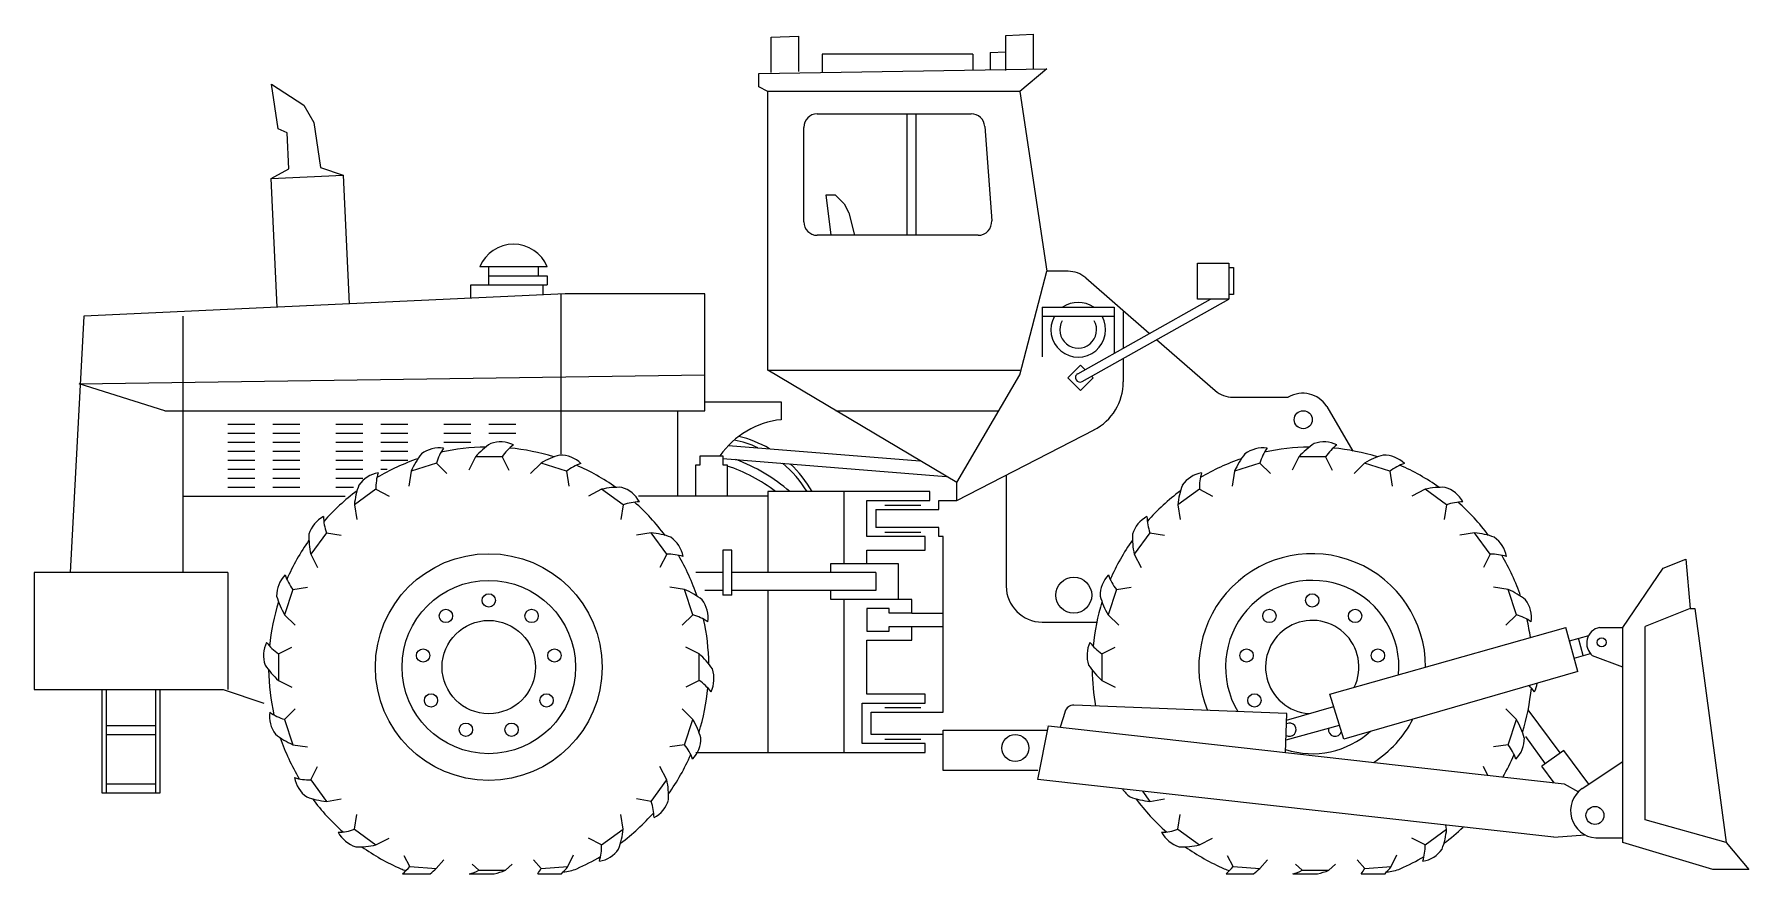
# Model space of a CAD drawing. Header units: millimetres. Extents: x -3260.64 to -3253.02, y 1769.04 to 1772.77.
import ezdxf

# ---------------------------------------------------------------- set-up
doc = ezdxf.new("R2010")
doc.units = ezdxf.units.MM
doc.header["$LTSCALE"] = 10
doc.layers.add('Veículos', color=2, linetype='Continuous')

msp = doc.modelspace()

# ---------------------------------------------------------------- linework, layer by layer
at = {"layer": 'Veículos'}
for p, q in [((-3257.3612, 1772.757), (-3257.2397, 1772.7621)), ((-3257.3612, 1772.6006), (-3257.3612, 1772.757)), ((-3257.2397, 1772.7621), (-3257.2397, 1772.6047)), ((-3256.3185, 1772.7651), (-3256.1969, 1772.7702)), ((-3256.3185, 1772.6087), (-3256.3185, 1772.7651)), ((-3256.1969, 1772.7702), (-3256.1969, 1772.6128)), ((-3257.1342, 1772.6817), (-3257.1342, 1772.6006)), ((-3256.4647, 1772.6817), (-3257.1342, 1772.6817)), ((-3256.4647, 1772.6817), (-3256.4647, 1772.6111)), ((-3256.3876, 1772.6892), (-3256.3185, 1772.6921)), ((-3256.3876, 1772.6892), (-3256.3876, 1772.6123)), ((-3257.4168, 1772.5962), (-3256.1368, 1772.6162)), ((-3257.4168, 1772.5362), (-3257.4168, 1772.5962)), ((-3256.1368, 1772.6162), (-3256.2568, 1772.5162)), ((-3259.5534, 1772.3499), (-3259.5826, 1772.5487)), ((-3259.5826, 1772.5487), (-3259.4381, 1772.4553)), ((-3257.3768, 1772.5162), (-3257.4168, 1772.5362)), ((-3257.3768, 1771.2762), (-3257.3768, 1772.5162)), ((-3256.2568, 1772.5162), (-3257.3768, 1772.5162)), ((-3256.2568, 1772.5162), (-3256.1368, 1771.7162)), ((-3259.4381, 1772.4553), (-3259.3945, 1772.3772)), ((-3257.1568, 1772.4162), (-3256.4724, 1772.4162)), ((-3256.7568, 1771.8762), (-3256.7568, 1772.4162)), ((-3256.7168, 1771.8762), (-3256.7168, 1772.4162)), ((-3259.5125, 1772.3317), (-3259.5534, 1772.3499)), ((-3259.3945, 1772.3772), (-3259.3652, 1772.1784)), ((-3257.2168, 1771.9362), (-3257.2168, 1772.3562)), ((-3256.4126, 1772.3606), (-3256.3815, 1771.9406)), ((-3259.5051, 1772.1719), (-3259.5125, 1772.3317)), ((-3259.5125, 1772.3317), (-3259.5125, 1772.3317)), ((-3259.5832, 1772.1282), (-3259.5051, 1772.1719)), ((-3259.5832, 1772.1282), (-3259.2635, 1772.1431)), ((-3259.5566, 1771.5564), (-3259.5832, 1772.1282)), ((-3259.3652, 1772.1784), (-3259.2635, 1772.1431)), ((-3259.2635, 1772.1431), (-3259.237, 1771.5713)), ((-3257.0943, 1771.8762), (-3257.1168, 1772.0562)), ((-3257.1168, 1772.0562), (-3257.0768, 1772.0562)), ((-3257.0768, 1772.0562), (-3257.0368, 1772.0162)), ((-3257.0368, 1772.0162), (-3257.0168, 1771.9762)), ((-3257.0168, 1771.9762), (-3256.9918, 1771.8762)), ((-3256.4413, 1771.8762), (-3257.1568, 1771.8762)), ((-3258.3568, 1771.7362), (-3258.6568, 1771.7362)), ((-3258.6168, 1771.6562), (-3258.6168, 1771.7362)), ((-3258.3968, 1771.7362), (-3258.3968, 1771.6962)), ((-3255.4672, 1771.5928), (-3255.4672, 1771.7528)), ((-3255.4672, 1771.7528), (-3255.3272, 1771.7528)), ((-3255.3272, 1771.7528), (-3255.3272, 1771.5928)), ((-3255.3272, 1771.7328), (-3255.3072, 1771.7328)), ((-3255.3072, 1771.7328), (-3255.3072, 1771.6128)), ((-3258.6968, 1771.6562), (-3258.3568, 1771.6562)), ((-3258.6968, 1771.5966), (-3258.6968, 1771.6562)), ((-3258.6168, 1771.6962), (-3258.3568, 1771.6962)), ((-3258.3768, 1771.6562), (-3258.3768, 1771.6115)), ((-3258.3568, 1771.6962), (-3258.3568, 1771.6562)), ((-3256.2568, 1771.2562), (-3256.1368, 1771.7162)), ((-3256.0417, 1771.7162), (-3256.1368, 1771.7162)), ((-3255.9629, 1771.6867), (-3255.6812, 1771.4413)), ((-3258.2768, 1771.6162), (-3260.4168, 1771.5162)), ((-3258.2968, 1771.6152), (-3258.2968, 1770.904)), ((-3257.6568, 1771.6162), (-3258.2768, 1771.6162)), ((-3257.6568, 1771.0962), (-3257.6568, 1771.6162)), ((-3255.9991, 1771.2608), (-3255.4082, 1771.5928)), ((-3255.9794, 1771.226), (-3255.3272, 1771.5928)), ((-3255.3272, 1771.5928), (-3255.4672, 1771.5928)), ((-3255.3072, 1771.6128), (-3255.3272, 1771.6128)), ((-3260.4168, 1771.5162), (-3260.4768, 1770.3762)), ((-3259.9768, 1771.5162), (-3259.9768, 1770.3762)), ((-3256.1568, 1771.5562), (-3256.1568, 1771.3362)), ((-3256.1568, 1771.5562), (-3255.8368, 1771.5562)), ((-3256.1568, 1771.5162), (-3255.8368, 1771.5162)), ((-3255.8368, 1771.5562), (-3255.8368, 1771.353)), ((-3255.7968, 1771.5362), (-3255.7968, 1771.3757)), ((-3255.6492, 1771.4134), (-3255.3877, 1771.1857)), ((-3257.3768, 1771.2762), (-3256.2568, 1771.2762)), ((-3256.5368, 1770.7762), (-3257.3768, 1771.2762)), ((-3255.987, 1771.2993), (-3256.0436, 1771.2427)), ((-3255.9669, 1771.2791), (-3255.987, 1771.2993)), ((-3255.7968, 1771.3297), (-3255.7968, 1771.2243)), ((-3260.4368, 1771.2162), (-3257.6568, 1771.2562)), ((-3260.0568, 1771.0962), (-3260.4368, 1771.2162)), ((-3256.5368, 1770.7762), (-3256.2568, 1771.2562)), ((-3256.0436, 1771.2427), (-3255.987, 1771.1861)), ((-3255.987, 1771.1861), (-3255.9304, 1771.2427)), ((-3255.9304, 1771.2427), (-3255.9375, 1771.2498)), ((-3257.6568, 1771.1362), (-3257.3168, 1771.1362)), ((-3257.3168, 1771.1362), (-3257.3168, 1771.0562)), ((-3255.3089, 1771.1562), (-3255.0631, 1771.1562)), ((-3255.0968, 1771.1562), (-3255.0768, 1771.1562)), ((-3260.0568, 1771.0962), (-3257.6568, 1771.0962)), ((-3257.7768, 1770.7162), (-3257.7768, 1771.0962)), ((-3257.0744, 1771.0962), (-3256.3539, 1771.0962)), ((-3254.8922, 1771.1154), (-3254.7768, 1770.9162)), ((-3259.7768, 1771.0362), (-3259.6568, 1771.0362)), ((-3259.7768, 1770.9962), (-3259.6568, 1770.9962)), ((-3259.5768, 1771.0362), (-3259.4568, 1771.0362)), ((-3259.5768, 1770.9962), (-3259.4568, 1770.9962)), ((-3259.2968, 1771.0362), (-3259.1768, 1771.0362)), ((-3259.2968, 1770.9962), (-3259.1768, 1770.9962)), ((-3259.0968, 1771.0362), (-3258.9768, 1771.0362)), ((-3259.0968, 1770.9962), (-3258.9768, 1770.9962)), ((-3258.8168, 1771.0362), (-3258.6968, 1771.0362)), ((-3258.8168, 1770.9962), (-3258.6968, 1770.9962)), ((-3258.6168, 1771.0362), (-3258.4968, 1771.0362)), ((-3258.6168, 1770.9962), (-3258.4968, 1770.9962)), ((-3256.5368, 1770.6962), (-3255.9267, 1771.011)), ((-3259.7768, 1770.9562), (-3259.6568, 1770.9562)), ((-3259.7768, 1770.9162), (-3259.6568, 1770.9162)), ((-3259.5768, 1770.9562), (-3259.4568, 1770.9562)), ((-3259.5768, 1770.9162), (-3259.4568, 1770.9162)), ((-3259.2968, 1770.9562), (-3259.1768, 1770.9562)), ((-3259.2968, 1770.9162), (-3259.1768, 1770.9162)), ((-3259.0968, 1770.9562), (-3258.9768, 1770.9562)), ((-3259.0968, 1770.9162), (-3258.9768, 1770.9162)), ((-3258.8168, 1770.9562), (-3258.6968, 1770.9562)), ((-3258.6761, 1770.8909), (-3258.7057, 1770.8316)), ((-3258.5575, 1770.8909), (-3258.6761, 1770.8909)), ((-3258.5575, 1770.8909), (-3258.5278, 1770.8316)), ((-3257.6768, 1770.8562), (-3257.6768, 1770.8962)), ((-3257.6768, 1770.8962), (-3257.5768, 1770.8962)), ((-3257.5768, 1770.8962), (-3257.5768, 1770.8562)), ((-3257.5513, 1770.9419), (-3256.7002, 1770.8735)), ((-3255.0161, 1770.8909), (-3255.0457, 1770.8316)), ((-3254.8975, 1770.8909), (-3255.0161, 1770.8909)), ((-3254.8975, 1770.8909), (-3254.8678, 1770.8316)), ((-3259.7768, 1770.8762), (-3259.6568, 1770.8762)), ((-3259.7768, 1770.8362), (-3259.6568, 1770.8362)), ((-3259.5768, 1770.8762), (-3259.4568, 1770.8762)), ((-3259.5768, 1770.8362), (-3259.4568, 1770.8362)), ((-3259.2968, 1770.8762), (-3259.1768, 1770.8762)), ((-3259.2968, 1770.8362), (-3259.1768, 1770.8362)), ((-3259.0968, 1770.8762), (-3258.9768, 1770.8762)), ((-3259.0968, 1770.8362), (-3259.0679, 1770.8362)), ((-3258.962, 1770.8269), (-3258.9719, 1770.7613)), ((-3258.8492, 1770.8635), (-3258.962, 1770.8269)), ((-3258.8492, 1770.8635), (-3258.8027, 1770.8163)), ((-3258.3843, 1770.8635), (-3258.4308, 1770.8163)), ((-3258.2715, 1770.8269), (-3258.3843, 1770.8635)), ((-3258.2715, 1770.8269), (-3258.2616, 1770.7613)), ((-3257.6968, 1770.7162), (-3257.6968, 1770.8562)), ((-3257.6968, 1770.8562), (-3257.6768, 1770.8562)), ((-3257.5768, 1770.8838), (-3256.5833, 1770.8039)), ((-3257.5768, 1770.8562), (-3257.5568, 1770.8562)), ((-3257.5568, 1770.8562), (-3257.5568, 1770.7162)), ((-3255.302, 1770.8269), (-3255.3119, 1770.7613)), ((-3255.1892, 1770.8635), (-3255.302, 1770.8269)), ((-3255.1892, 1770.8635), (-3255.1427, 1770.8163)), ((-3254.7243, 1770.8635), (-3254.7708, 1770.8163)), ((-3254.6115, 1770.8269), (-3254.7243, 1770.8635)), ((-3254.6115, 1770.8269), (-3254.6016, 1770.7613)), ((-3259.7768, 1770.7962), (-3259.6568, 1770.7962)), ((-3259.7768, 1770.7562), (-3259.6568, 1770.7562)), ((-3259.5768, 1770.7962), (-3259.4568, 1770.7962)), ((-3259.5768, 1770.7562), (-3259.4568, 1770.7562)), ((-3259.2968, 1770.7962), (-3259.1768, 1770.7962)), ((-3259.2968, 1770.7562), (-3259.218, 1770.7562)), ((-3259.1182, 1770.7473), (-3259.2142, 1770.6776)), ((-3259.1182, 1770.7473), (-3259.0594, 1770.7167)), ((-3258.1153, 1770.7473), (-3258.1741, 1770.7167)), ((-3258.0194, 1770.6776), (-3258.1153, 1770.7473)), ((-3256.6568, 1770.7362), (-3257.3768, 1770.7362)), ((-3257.3768, 1770.7362), (-3257.3768, 1770.3762)), ((-3257.0368, 1770.4162), (-3257.0368, 1770.7362)), ((-3256.6568, 1770.6962), (-3256.6568, 1770.7362)), ((-3256.5368, 1770.6962), (-3256.5368, 1770.7762)), ((-3256.3168, 1770.8097), (-3256.3168, 1770.3162)), ((-3255.4582, 1770.7473), (-3255.5542, 1770.6776)), ((-3255.4582, 1770.7473), (-3255.3994, 1770.7167)), ((-3254.4553, 1770.7473), (-3254.5141, 1770.7167)), ((-3254.3594, 1770.6776), (-3254.4553, 1770.7473)), ((-3259.9768, 1770.7162), (-3259.2555, 1770.7162)), ((-3259.2142, 1770.6776), (-3259.2033, 1770.6122)), ((-3258.0194, 1770.6776), (-3258.0302, 1770.6122)), ((-3257.3768, 1770.7162), (-3257.9506, 1770.7162)), ((-3256.9368, 1770.5362), (-3256.9368, 1770.6962)), ((-3256.9368, 1770.6962), (-3256.6568, 1770.6962)), ((-3256.8568, 1770.6762), (-3256.6968, 1770.6762)), ((-3256.6168, 1770.6562), (-3256.6168, 1770.6962)), ((-3256.6168, 1770.6962), (-3256.5368, 1770.6962)), ((-3255.5542, 1770.6776), (-3255.5433, 1770.6122)), ((-3254.3594, 1770.6776), (-3254.3702, 1770.6122)), ((-3256.8968, 1770.6562), (-3256.6168, 1770.6562)), ((-3256.8968, 1770.6562), (-3256.8968, 1770.5762)), ((-3259.3381, 1770.5536), (-3259.4078, 1770.4576)), ((-3259.3381, 1770.5536), (-3259.2727, 1770.5427)), ((-3257.8954, 1770.5536), (-3257.9608, 1770.5427)), ((-3257.8257, 1770.4576), (-3257.8954, 1770.5536)), ((-3256.6768, 1770.5362), (-3256.9368, 1770.5362)), ((-3256.6168, 1770.5762), (-3256.8968, 1770.5762)), ((-3256.8568, 1770.5562), (-3256.6968, 1770.5562)), ((-3256.6768, 1770.4762), (-3256.6768, 1770.5362)), ((-3256.6168, 1770.5362), (-3256.6168, 1770.5762)), ((-3256.5968, 1770.5362), (-3256.6168, 1770.5362)), ((-3256.5968, 1769.7562), (-3256.5968, 1770.5362)), ((-3255.6781, 1770.5536), (-3255.7478, 1770.4576)), ((-3255.6781, 1770.5536), (-3255.6127, 1770.5427)), ((-3254.2354, 1770.5536), (-3254.3008, 1770.5427)), ((-3254.1657, 1770.4576), (-3254.2354, 1770.5536)), ((-3259.4078, 1770.4576), (-3259.3773, 1770.3988)), ((-3257.8257, 1770.4576), (-3257.8562, 1770.3988)), ((-3257.5368, 1770.4762), (-3257.5768, 1770.4762)), ((-3257.5768, 1770.4762), (-3257.5768, 1770.2762)), ((-3257.5368, 1770.2762), (-3257.5368, 1770.4762)), ((-3256.9368, 1770.4162), (-3256.9368, 1770.4762)), ((-3256.9368, 1770.4762), (-3256.6768, 1770.4762)), ((-3255.7478, 1770.4576), (-3255.7173, 1770.3988)), ((-3254.1657, 1770.4576), (-3254.1962, 1770.3988)), ((-3253.3968, 1770.3962), (-3253.2968, 1770.4362)), ((-3253.2968, 1770.4362), (-3253.2768, 1770.2162)), ((-3259.7768, 1770.3762), (-3260.6368, 1770.3762)), ((-3260.6368, 1770.3762), (-3260.6368, 1769.8562)), ((-3259.7768, 1770.3762), (-3259.7768, 1769.8562)), ((-3257.5768, 1770.3762), (-3257.6968, 1770.3762)), ((-3256.8968, 1770.3762), (-3257.5368, 1770.3762)), ((-3257.0968, 1770.4162), (-3256.7968, 1770.4162)), ((-3257.0968, 1770.3762), (-3257.0968, 1770.4162)), ((-3256.8968, 1770.3762), (-3256.8968, 1770.2962)), ((-3256.7968, 1770.4162), (-3256.7968, 1770.2562)), ((-3253.5768, 1770.1323), (-3253.3968, 1770.3962)), ((-3259.4874, 1770.3014), (-3259.5241, 1770.1886)), ((-3259.4874, 1770.3014), (-3259.4219, 1770.3113)), ((-3257.7461, 1770.3014), (-3257.8116, 1770.3113)), ((-3257.7094, 1770.1886), (-3257.7461, 1770.3014)), ((-3257.5768, 1770.2962), (-3257.6568, 1770.2962)), ((-3256.8968, 1770.2962), (-3257.5368, 1770.2962)), ((-3257.3768, 1770.2962), (-3257.3768, 1769.5762)), ((-3257.0968, 1770.2562), (-3257.0968, 1770.2962)), ((-3255.8274, 1770.3014), (-3255.8641, 1770.1886)), ((-3255.8274, 1770.3014), (-3255.7619, 1770.3113)), ((-3254.0861, 1770.3014), (-3254.1516, 1770.3113)), ((-3254.0494, 1770.1886), (-3254.0861, 1770.3014)), ((-3257.5368, 1770.2762), (-3257.5768, 1770.2762)), ((-3256.7368, 1770.2562), (-3257.0968, 1770.2562)), ((-3257.0368, 1769.5762), (-3257.0368, 1770.2562)), ((-3256.8368, 1770.2162), (-3256.9368, 1770.2162)), ((-3256.9368, 1770.2162), (-3256.9368, 1770.1162)), ((-3256.8368, 1770.1962), (-3256.8368, 1770.2162)), ((-3256.7368, 1770.1962), (-3256.7368, 1770.2562)), ((-3253.2768, 1770.2162), (-3253.4768, 1770.1362)), ((-3253.2768, 1770.2162), (-3253.2568, 1770.2162)), ((-3253.2568, 1770.2162), (-3253.1168, 1769.1762)), ((-3259.5241, 1770.1886), (-3259.4769, 1770.1421)), ((-3257.7094, 1770.1886), (-3257.7567, 1770.1421)), ((-3256.7368, 1770.1962), (-3256.8368, 1770.1962)), ((-3256.8368, 1770.1162), (-3256.8368, 1770.1362)), ((-3256.8368, 1770.1362), (-3256.7368, 1770.1362)), ((-3256.7368, 1770.1962), (-3256.5968, 1770.1962)), ((-3256.7368, 1770.0762), (-3256.7368, 1770.1362)), ((-3256.7368, 1770.1362), (-3256.5968, 1770.1362)), ((-3256.1568, 1770.1562), (-3255.9145, 1770.1562)), ((-3255.8641, 1770.1886), (-3255.8169, 1770.1421)), ((-3254.8779, 1769.8359), (-3253.8295, 1770.1326)), ((-3254.0494, 1770.1886), (-3254.0967, 1770.1421)), ((-3253.7768, 1769.9362), (-3253.8295, 1770.1326)), ((-3253.6796, 1770.1326), (-3253.5768, 1770.1323)), ((-3253.5768, 1769.1762), (-3253.5768, 1770.1323)), ((-3253.4768, 1769.2762), (-3253.4768, 1770.1362)), ((-3256.9368, 1770.1162), (-3256.8368, 1770.1162)), ((-3256.9368, 1769.8362), (-3256.9368, 1770.0762)), ((-3256.9368, 1770.0762), (-3256.7368, 1770.0762)), ((-3253.8134, 1770.0726), (-3253.7278, 1770.0972)), ((-3253.7521, 1770.0069), (-3253.7729, 1770.0842)), ((-3259.5515, 1770.0155), (-3259.4922, 1770.0451)), ((-3259.5515, 1770.0155), (-3259.5515, 1769.8969)), ((-3257.682, 1770.0155), (-3257.7413, 1770.0451)), ((-3257.682, 1769.8969), (-3257.682, 1770.0155)), ((-3255.8915, 1770.0155), (-3255.8322, 1770.0451)), ((-3255.8915, 1770.0155), (-3255.8915, 1769.8969)), ((-3253.7926, 1769.9953), (-3253.7202, 1770.0161)), ((-3253.5768, 1769.9562), (-3253.7108, 1770.0067)), ((-3253.7768, 1769.9362), (-3254.8168, 1769.6362)), ((-3260.6368, 1769.8562), (-3259.7968, 1769.8562)), ((-3260.3368, 1769.8562), (-3260.3368, 1769.3962)), ((-3260.3168, 1769.8562), (-3260.3168, 1769.3962)), ((-3260.0968, 1769.3962), (-3260.0968, 1769.8562)), ((-3260.0768, 1769.3962), (-3260.0768, 1769.8562)), ((-3259.7968, 1769.8562), (-3259.6168, 1769.7962)), ((-3259.5515, 1769.8969), (-3259.4922, 1769.8672)), ((-3257.682, 1769.8969), (-3257.7413, 1769.8672)), ((-3256.6768, 1769.8362), (-3256.9368, 1769.8362)), ((-3256.6768, 1769.7962), (-3256.6768, 1769.8362)), ((-3255.8915, 1769.8969), (-3255.8322, 1769.8672)), ((-3254.8168, 1769.6362), (-3254.8779, 1769.8359)), ((-3259.5241, 1769.7237), (-3259.4769, 1769.7702)), ((-3257.7094, 1769.7237), (-3257.7567, 1769.7702)), ((-3256.9568, 1769.6162), (-3256.9568, 1769.7962)), ((-3256.9568, 1769.7962), (-3256.6768, 1769.7962)), ((-3256.9168, 1769.6562), (-3256.9168, 1769.7562)), ((-3256.9168, 1769.7562), (-3256.5968, 1769.7562)), ((-3256.8568, 1769.7762), (-3256.6968, 1769.7762)), ((-3256.0556, 1769.7586), (-3256.0775, 1769.6895)), ((-3255.0696, 1769.7501), (-3256.0159, 1769.7865)), ((-3255.0756, 1769.5762), (-3255.0696, 1769.7501)), ((-3255.0706, 1769.7204), (-3254.861, 1769.7807)), ((-3254.0494, 1769.7237), (-3254.0967, 1769.7702)), ((-3253.855, 1769.574), (-3253.9969, 1769.7666)), ((-3260.3168, 1769.6962), (-3260.0968, 1769.6962)), ((-3259.5241, 1769.7237), (-3259.4874, 1769.6109)), ((-3257.7461, 1769.6109), (-3257.7094, 1769.7237)), ((-3256.5968, 1769.4962), (-3256.5968, 1769.6762)), ((-3256.5968, 1769.6762), (-3256.1368, 1769.6762)), ((-3256.1768, 1769.4562), (-3256.1289, 1769.6953)), ((-3256.1368, 1769.6962), (-3256.1368, 1769.6962)), ((-3256.1289, 1769.6953), (-3253.8368, 1769.4362)), ((-3254.8368, 1769.6962), (-3255.0737, 1769.6309)), ((-3254.0861, 1769.6109), (-3254.0494, 1769.7237)), ((-3260.3168, 1769.6562), (-3260.0968, 1769.6562)), ((-3259.4874, 1769.6109), (-3259.4219, 1769.6011)), ((-3257.7461, 1769.6109), (-3257.8116, 1769.6011)), ((-3256.6768, 1769.6162), (-3256.9568, 1769.6162)), ((-3256.5968, 1769.6562), (-3256.9168, 1769.6562)), ((-3256.8568, 1769.6362), (-3256.6968, 1769.6362)), ((-3256.6768, 1769.5762), (-3256.6768, 1769.6162)), ((-3254.0861, 1769.6109), (-3254.1516, 1769.6011)), ((-3253.9195, 1769.5265), (-3254.008, 1769.6467)), ((-3257.6968, 1769.5762), (-3256.6768, 1769.5762)), ((-3253.8389, 1769.5858), (-3253.9356, 1769.5147)), ((-3253.7281, 1769.4355), (-3253.8389, 1769.5858)), ((-3253.7576, 1769.4159), (-3253.5768, 1769.5362)), ((-3259.4078, 1769.4547), (-3259.3773, 1769.5136)), ((-3259.4078, 1769.4547), (-3259.3381, 1769.3588)), ((-3257.8954, 1769.3588), (-3257.8257, 1769.4547)), ((-3257.8257, 1769.4547), (-3257.8562, 1769.5136)), ((-3256.1768, 1769.4962), (-3256.5968, 1769.4962)), ((-3253.8828, 1769.1995), (-3256.1768, 1769.4562)), ((-3254.176, 1769.4745), (-3254.1962, 1769.5136)), ((-3253.8815, 1769.4412), (-3253.9356, 1769.5147)), ((-3260.3368, 1769.3962), (-3260.0768, 1769.3962)), ((-3260.3168, 1769.4362), (-3260.0968, 1769.4362)), ((-3259.3381, 1769.3588), (-3259.2727, 1769.3696)), ((-3257.8954, 1769.3588), (-3257.9608, 1769.3696)), ((-3255.711, 1769.4041), (-3255.6781, 1769.3588)), ((-3255.6781, 1769.3588), (-3255.6127, 1769.3696)), ((-3253.8368, 1769.4362), (-3253.7738, 1769.402)), ((-3259.2142, 1769.2348), (-3259.2033, 1769.3002)), ((-3258.0194, 1769.2348), (-3258.0302, 1769.3002)), ((-3255.5542, 1769.2348), (-3255.5433, 1769.3002)), ((-3259.2142, 1769.2348), (-3259.1182, 1769.1651)), ((-3258.1153, 1769.1651), (-3258.0194, 1769.2348)), ((-3255.5542, 1769.2348), (-3255.4582, 1769.1651)), ((-3254.4553, 1769.1651), (-3254.3594, 1769.2348)), ((-3254.3594, 1769.2348), (-3254.3624, 1769.2531)), ((-3253.1168, 1769.1762), (-3253.4768, 1769.2762)), ((-3259.1182, 1769.1651), (-3259.0594, 1769.1956)), ((-3258.1153, 1769.1651), (-3258.1741, 1769.1956)), ((-3255.4582, 1769.1651), (-3255.3994, 1769.1956)), ((-3254.4553, 1769.1651), (-3254.5141, 1769.1956)), ((-3253.8828, 1769.1995), (-3253.7443, 1769.2101)), ((-3253.6968, 1769.1962), (-3253.5768, 1769.1962)), ((-3253.1768, 1769.0562), (-3253.5768, 1769.1762)), ((-3253.1168, 1769.1762), (-3253.0168, 1769.0562)), ((-3258.9682, 1769.0697), (-3258.9934, 1769.1172)), ((-3258.9682, 1769.0697), (-3258.85, 1769.0609)), ((-3258.85, 1769.0609), (-3258.816, 1769.0995)), ((-3258.6616, 1769.0527), (-3258.6912, 1769.0797)), ((-3258.543, 1769.0527), (-3258.5134, 1769.0797)), ((-3258.3836, 1769.0608), (-3258.4175, 1769.0994)), ((-3258.3836, 1769.0608), (-3258.2653, 1769.0694)), ((-3258.2653, 1769.0694), (-3258.24, 1769.1215)), ((-3255.3082, 1769.0697), (-3255.3334, 1769.1172)), ((-3255.3082, 1769.0697), (-3255.19, 1769.0609)), ((-3255.19, 1769.0609), (-3255.156, 1769.0995)), ((-3255.0016, 1769.0527), (-3255.0312, 1769.0797)), ((-3254.883, 1769.0527), (-3254.8534, 1769.0797)), ((-3254.7236, 1769.0608), (-3254.7575, 1769.0994)), ((-3254.7236, 1769.0608), (-3254.6053, 1769.0694)), ((-3254.6053, 1769.0694), (-3254.58, 1769.1215)), ((-3258.9998, 1769.0371), (-3258.8771, 1769.0371)), ((-3258.7035, 1769.0371), (-3258.5928, 1769.0371)), ((-3258.6616, 1769.0527), (-3258.543, 1769.0527)), ((-3258.3992, 1769.0371), (-3258.2933, 1769.0371)), ((-3255.3398, 1769.0371), (-3255.2171, 1769.0371)), ((-3255.0435, 1769.0371), (-3254.9328, 1769.0371)), ((-3255.0016, 1769.0527), (-3254.883, 1769.0527)), ((-3254.7392, 1769.0371), (-3254.6333, 1769.0371)), ((-3253.0168, 1769.0562), (-3253.1768, 1769.0562))]:
    msp.add_line(p, q, dxfattribs=at)
for centre, radius in [((-3254.9968, 1771.0562), 0.04), ((-3258.6168, 1769.9562), 0.504), ((-3256.0168, 1770.2762), 0.08), ((-3258.6168, 1769.9562), 0.3854), ((-3258.6168, 1770.2527), 0.0296), ((-3254.9568, 1770.2527), 0.0296), ((-3258.8073, 1770.1833), 0.0296), ((-3258.4262, 1770.1833), 0.0296), ((-3255.1473, 1770.1833), 0.0296), ((-3254.7662, 1770.1833), 0.0296), ((-3258.6168, 1769.9562), 0.2075), ((-3253.6702, 1770.066), 0.02), ((-3258.9087, 1770.0077), 0.0296), ((-3258.3248, 1770.0077), 0.0296), ((-3255.2487, 1770.0077), 0.0296), ((-3254.6648, 1770.0077), 0.0296), ((-3258.8735, 1769.8079), 0.0296), ((-3258.36, 1769.8079), 0.0296), ((-3255.2135, 1769.8079), 0.0296), ((-3258.7182, 1769.6776), 0.0296), ((-3258.5154, 1769.6776), 0.0296), ((-3256.2768, 1769.5962), 0.06), ((-3253.7001, 1769.2962), 0.04)]:
    msp.add_circle(centre, radius, dxfattribs=at)
for centre, radius, start, end in [((-3257.1568, 1772.3562), 0.06, 90, 180), ((-3256.4724, 1772.3562), 0.06, 4.23639, 90), ((-3257.1568, 1771.9362), 0.06, 180, 270), ((-3256.4413, 1771.9362), 0.06, 270, 4.23639), ((-3258.5068, 1771.6742), 0.1623, 22.45694, 157.54306), ((-3256.0417, 1771.5962), 0.12, 48.94519, 90), ((-3255.9968, 1771.4562), 0.1217, 55.285, 124.715), ((-3255.9968, 1771.4562), 0.1217, 150.44907, 29.55093), ((-3255.9968, 1771.4562), 0.0817, 150.44907, 29.55093), ((-3255.9892, 1771.2434), 0.02, 119.57784, 209.57784), ((-3255.9892, 1771.2434), 0.02, 209.57784, 299.57784), ((-3256.0368, 1771.2243), 0.24, 297.29532, 0), ((-3255.3089, 1771.2762), 0.12, 228.94519, 270), ((-3254.9987, 1771.0475), 0.1263, 32.51789, 120.64173), ((-3257.2768, 1770.6762), 0.3821, 96.00901, 144.84668), ((-3257.6271, 1770.4801), 0.4962, 65.4595, 78.23527), ((-3257.6271, 1770.4801), 0.5162, 60.03886, 76.43147), ((-3258.635, 1770.6837), 0.357, 141.86539, 156.36646), ((-3258.8353, 1770.7958), 0.135, 82.4495, 126.60011), ((-3258.6397, 1770.8038), 0.2179, 144.72093, 164.09372), ((-3258.6168, 1769.9562), 0.9784, 90.76366, 102.54402), ((-3258.4092, 1770.6537), 0.357, 123.86539, 138.36646), ((-3258.5651, 1770.8223), 0.135, 64.4495, 108.60011), ((-3258.3766, 1770.7694), 0.2179, 126.72093, 146.09372), ((-3258.6168, 1769.9562), 0.9784, 72.76366, 84.54402), ((-3258.2038, 1770.5555), 0.357, 105.86539, 120.36646), ((-3258.3, 1770.7639), 0.135, 46.4495, 90.60011), ((-3254.975, 1770.6837), 0.357, 141.86539, 156.36646), ((-3255.1753, 1770.7958), 0.135, 82.4495, 126.60011), ((-3254.9797, 1770.8038), 0.2179, 144.72093, 164.09372), ((-3254.9568, 1769.9562), 0.9784, 90.76366, 102.54402), ((-3254.7492, 1770.6537), 0.357, 123.86539, 138.36646), ((-3254.9051, 1770.8223), 0.135, 64.4495, 108.60011), ((-3254.7166, 1770.7694), 0.2179, 126.72093, 146.09372), ((-3254.9568, 1769.9562), 0.9784, 72.76366, 84.54402), ((-3254.5438, 1770.5555), 0.357, 105.86539, 120.36646), ((-3254.64, 1770.7639), 0.135, 46.4495, 90.60011), ((-3259.0841, 1770.6872), 0.135, 100.4495, 144.60011), ((-3258.9005, 1770.7552), 0.2179, 162.72093, 182.09372), ((-3258.6168, 1769.9562), 0.9784, 108.76366, 120.54402), ((-3258.1371, 1770.6554), 0.2179, 108.72093, 128.09372), ((-3258.6168, 1769.9562), 0.9784, 54.76366, 66.54402), ((-3257.7853, 1770.1598), 0.7272, 52.42579, 71.68293), ((-3257.7853, 1770.1598), 0.7672, 48.698, 69.64285), ((-3257.6271, 1770.4801), 0.4962, 31.07209, 50.39782), ((-3257.6271, 1770.4801), 0.5162, 29.74362, 47.34262), ((-3255.4241, 1770.6872), 0.135, 100.4495, 144.60011), ((-3255.2405, 1770.7552), 0.2179, 162.72093, 182.09372), ((-3254.9568, 1769.9562), 0.9784, 108.76366, 120.54402), ((-3254.4771, 1770.6554), 0.2179, 108.72093, 128.09372), ((-3254.9568, 1769.9562), 0.9784, 54.76366, 66.54402), ((-3258.6168, 1769.9562), 0.9784, 126.76366, 138.54402), ((-3258.8589, 1770.6425), 0.357, 159.86539, 174.36646), ((-3258.0388, 1770.3985), 0.357, 87.86539, 102.36646), ((-3258.0659, 1770.6265), 0.135, 28.4495, 72.60011), ((-3254.9568, 1769.9562), 0.9784, 126.76366, 138.54402), ((-3255.1989, 1770.6425), 0.357, 159.86539, 174.36646), ((-3254.3788, 1770.3985), 0.357, 87.86539, 102.36646), ((-3254.4059, 1770.6265), 0.135, 28.4495, 72.60011), ((-3257.9445, 1770.4729), 0.2179, 90.72093, 110.09372), ((-3258.6168, 1769.9562), 0.9784, 36.76366, 48.54402), ((-3254.2845, 1770.4729), 0.2179, 90.72093, 110.09372), ((-3254.9568, 1769.9562), 0.9784, 36.76366, 48.54402), ((-3259.2871, 1770.507), 0.135, 118.4495, 162.60011), ((-3259.1335, 1770.6284), 0.2179, 180.72093, 200.09372), ((-3255.6271, 1770.507), 0.135, 118.4495, 162.60011), ((-3255.4735, 1770.6284), 0.2179, 180.72093, 200.09372), ((-3258.6168, 1769.9562), 0.9784, 144.76366, 156.54402), ((-3259.0591, 1770.5341), 0.357, 177.86539, 192.36646), ((-3257.9304, 1770.1983), 0.357, 69.86539, 84.36646), ((-3257.8857, 1770.4235), 0.135, 10.4495, 54.60011), ((-3254.9568, 1769.9562), 0.9784, 144.76366, 156.54402), ((-3255.3991, 1770.5341), 0.357, 177.86539, 192.36646), ((-3254.2704, 1770.1983), 0.357, 69.86539, 84.36646), ((-3254.2257, 1770.4235), 0.135, 10.4495, 54.60011), ((-3257.8177, 1770.2399), 0.2179, 72.72093, 92.09372), ((-3258.6168, 1769.9562), 0.9784, 18.76366, 30.54402), ((-3254.9568, 1769.9562), 0.504, 0.00021, 202.45409), ((-3254.1577, 1770.2399), 0.2179, 72.72093, 92.09372), ((-3254.9568, 1769.9562), 0.9784, 18.76366, 30.54402), ((-3259.4245, 1770.2729), 0.135, 136.4495, 180.60011), ((-3259.3159, 1770.4359), 0.2179, 198.72093, 218.09372), ((-3255.7645, 1770.2729), 0.135, 136.4495, 180.60011), ((-3255.6559, 1770.4359), 0.2179, 198.72093, 218.09372), ((-3257.8892, 1769.9744), 0.357, 51.86539, 66.36646), ((-3256.1568, 1770.3162), 0.16, 180, 270), ((-3254.9568, 1769.9562), 0.3854, 354.94106, 210.85936), ((-3254.2292, 1769.9744), 0.357, 51.86539, 66.36646), ((-3258.6168, 1769.9562), 0.9784, 162.76366, 174.54402), ((-3259.2161, 1770.3691), 0.357, 195.86539, 210.36646), ((-3257.7771, 1770.1747), 0.135, 352.4495, 36.60011), ((-3254.9568, 1769.9562), 0.9784, 162.76366, 174.54402), ((-3255.5561, 1770.3691), 0.357, 195.86539, 210.36646), ((-3254.1171, 1770.1747), 0.135, 352.4495, 36.60011), ((-3257.7692, 1769.9791), 0.2179, 54.72093, 74.09372), ((-3258.6168, 1769.9562), 0.9784, 0.76366, 12.54402), ((-3254.9568, 1769.9562), 0.2075, 334.3999, 266.12068), ((-3254.1092, 1769.9791), 0.2179, 54.72093, 74.09372), ((-3254.9568, 1769.9562), 0.9784, 7.73814, 12.54402), ((-3253.6651, 1770.0622), 0.0718, 101.59387, 230.53514), ((-3259.4829, 1770.0078), 0.135, 154.4495, 198.60011), ((-3259.43, 1770.1963), 0.2179, 216.72093, 236.09372), ((-3255.8229, 1770.0078), 0.135, 154.4495, 198.60011), ((-3255.77, 1770.1963), 0.2179, 216.72093, 236.09372), ((-3257.9192, 1769.7486), 0.357, 33.86539, 48.36646), ((-3259.3143, 1770.1637), 0.357, 213.86539, 228.36646), ((-3258.6168, 1769.9562), 0.9784, 180.76366, 192.54402), ((-3257.7507, 1769.9045), 0.135, 334.4495, 18.60011), ((-3255.6543, 1770.1637), 0.357, 213.86539, 228.36646), ((-3254.9568, 1769.9562), 0.9784, 180.76366, 190.20752), ((-3258.6168, 1769.9562), 0.9784, 342.76366, 354.54402), ((-3257.8036, 1769.716), 0.2179, 36.72093, 56.09372), ((-3254.9568, 1769.9562), 0.9784, 342.76366, 354.54402), ((-3254.1436, 1769.716), 0.2179, 36.72093, 46.36544), ((-3254.0907, 1769.9045), 0.135, 334.4495, 351.2963), ((-3259.4564, 1769.7377), 0.135, 172.4495, 216.60011), ((-3259.4644, 1769.9333), 0.2179, 234.72093, 254.09372), ((-3256.0175, 1769.7465), 0.04, 87.79703, 162.41033), ((-3258.0175, 1769.5432), 0.357, 15.86539, 30.36646), ((-3254.9568, 1769.9562), 0.3854, 252.11452, 312.13966), ((-3255.0582, 1769.6776), 0.0296, 240.02623, 116.02456), ((-3254.8554, 1769.6776), 0.0296, 169.42576, 343.74869), ((-3254.9568, 1769.9562), 0.504, 302.69204, 332.69558), ((-3254.3575, 1769.5432), 0.357, 15.86539, 30.36646), ((-3259.3443, 1769.938), 0.357, 231.86539, 246.36646), ((-3258.6168, 1769.9562), 0.9784, 198.76366, 210.54402), ((-3257.9176, 1769.4765), 0.2179, 18.72093, 38.09372), ((-3257.809, 1769.6394), 0.135, 316.4495, 0.60011), ((-3254.2576, 1769.4765), 0.2179, 18.72093, 38.09372), ((-3254.149, 1769.6394), 0.135, 316.4495, 0.60011), ((-3258.6168, 1769.9562), 0.9784, 324.76366, 336.54402), ((-3254.9568, 1769.9562), 0.9784, 330.00069, 336.54402), ((-3259.4158, 1769.6725), 0.2179, 252.72093, 272.09372), ((-3259.3478, 1769.4889), 0.135, 190.4495, 234.60011), ((-3258.1744, 1769.3783), 0.357, 357.86539, 12.36646), ((-3259.3031, 1769.7141), 0.357, 249.86539, 264.36646), ((-3258.6168, 1769.9562), 0.9784, 216.76366, 228.54402), ((-3257.9464, 1769.4053), 0.135, 298.4495, 342.60011), ((-3255.6878, 1769.4889), 0.135, 213.68654, 234.60011), ((-3255.6431, 1769.7141), 0.357, 249.86539, 264.36646), ((-3254.9568, 1769.9562), 0.9784, 216.76366, 228.54402), ((-3253.6872, 1769.3171), 0.1213, 125.45778, 265.47112), ((-3258.6168, 1769.9562), 0.9784, 306.76366, 318.54402), ((-3258.1, 1769.2839), 0.2179, 0.72093, 20.09372), ((-3259.289, 1769.4394), 0.2179, 270.72093, 290.09372), ((-3259.1676, 1769.2859), 0.135, 208.4495, 252.60011), ((-3258.3746, 1769.2698), 0.357, 339.86539, 354.36646), ((-3255.629, 1769.4394), 0.2179, 270.72093, 290.09372), ((-3255.5076, 1769.2859), 0.135, 208.4495, 252.60011), ((-3254.7146, 1769.2698), 0.357, 339.86539, 354.36646), ((-3254.9568, 1769.9562), 0.9784, 306.76366, 313.33146), ((-3259.1947, 1769.5138), 0.357, 267.86539, 282.36646), ((-3258.6168, 1769.9562), 0.9784, 234.76366, 246.41655), ((-3258.3331, 1769.1571), 0.2179, 342.72093, 2.09372), ((-3258.1495, 1769.2251), 0.135, 280.4495, 324.60011), ((-3255.5347, 1769.5138), 0.357, 267.86539, 282.36646), ((-3254.9568, 1769.9562), 0.9784, 234.76366, 246.41655), ((-3254.6731, 1769.1571), 0.2179, 342.72093, 2.09372), ((-3254.4895, 1769.2251), 0.135, 280.4495, 324.60011), ((-3258.937, 1769.2226), 0.1779, 246.41655, 254.49954), ((-3259.1396, 1769.2043), 0.2179, 309.90498, 321.85188), ((-3259.0985, 1769.3172), 0.357, 308.32979, 314.12461), ((-3258.5728, 1769.1688), 0.2179, 322.80256, 330.26772), ((-3258.5487, 1769.2865), 0.357, 315.67922, 322.54045), ((-3258.2965, 1769.2226), 0.1779, 273.45151, 293.58345), ((-3258.6168, 1769.9562), 0.9784, 293.58345, 300.54402), ((-3255.277, 1769.2226), 0.1779, 246.41655, 254.49954), ((-3255.4796, 1769.2043), 0.2179, 309.90498, 321.85188), ((-3255.4385, 1769.3172), 0.357, 308.32979, 314.12461), ((-3254.9128, 1769.1688), 0.2179, 322.80256, 330.26772), ((-3254.8887, 1769.2865), 0.357, 315.67922, 322.54045), ((-3254.6365, 1769.2226), 0.1779, 273.45151, 293.58345), ((-3254.9568, 1769.9562), 0.9784, 293.58345, 300.54402), ((-3258.7209, 1769.148), 0.1122, 278.93071, 301.89935), ((-3258.6304, 1769.2444), 0.2107, 280.26392, 294.49537), ((-3255.0609, 1769.148), 0.1122, 278.93071, 301.89935), ((-3254.9704, 1769.2444), 0.2107, 280.26392, 294.49537)]:
    msp.add_arc(centre, radius, start, end, dxfattribs=at)

doc.saveas('drawing.dxf')
